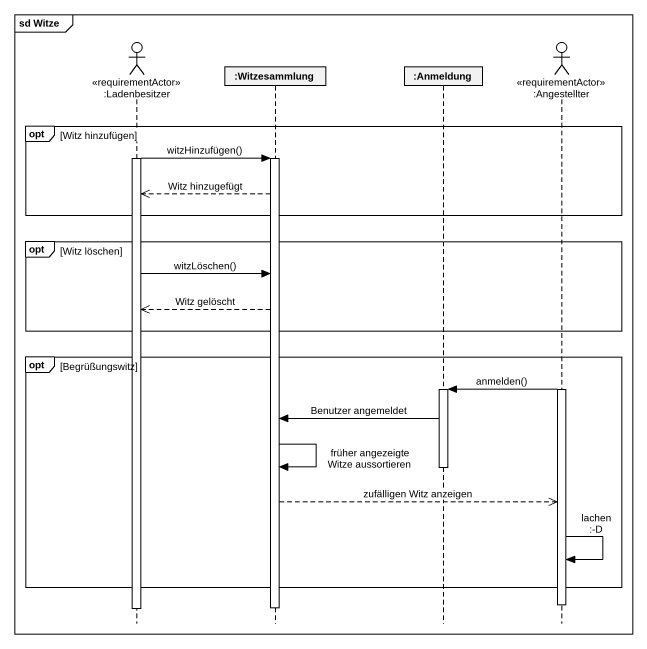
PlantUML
@startuml
mainframe sd Witze
hide footbox
actor ":Ladenbesitzer" as Ladenbesitzer <<requirementActor>>
participant ":Witzesammlung" as Witzesammlung
participant ":Anmeldung" as Anmeldung
actor ":Angestellter" as Angestellter <<requirementActor>>

opt Witz hinzufügen
  activate Ladenbesitzer
  Ladenbesitzer -> Witzesammlung : witzHinzufügen()
  activate Witzesammlung
  Witzesammlung -->> Ladenbesitzer : Witz hinzugefügt
end
opt Witz löschen
  Ladenbesitzer -> Witzesammlung : witzLöschen()
  Witzesammlung -->> Ladenbesitzer : Witz gelöscht
end
opt Begrüßungswitz
  activate Angestellter
  Angestellter -> Anmeldung : anmelden()
  activate Anmeldung
  Anmeldung -> Witzesammlung : Benutzer angemeldet
  Witzesammlung -> Witzesammlung : früher angezeigte Witze aussortieren
  deactivate Anmeldung
  Witzesammlung -->> Angestellter : zufälligen Witz anzeigen
  Angestellter -> Angestellter : lachen :-D
end
deactivate Angestellter
deactivate Witzesammlung
deactivate Ladenbesitzer
@enduml
